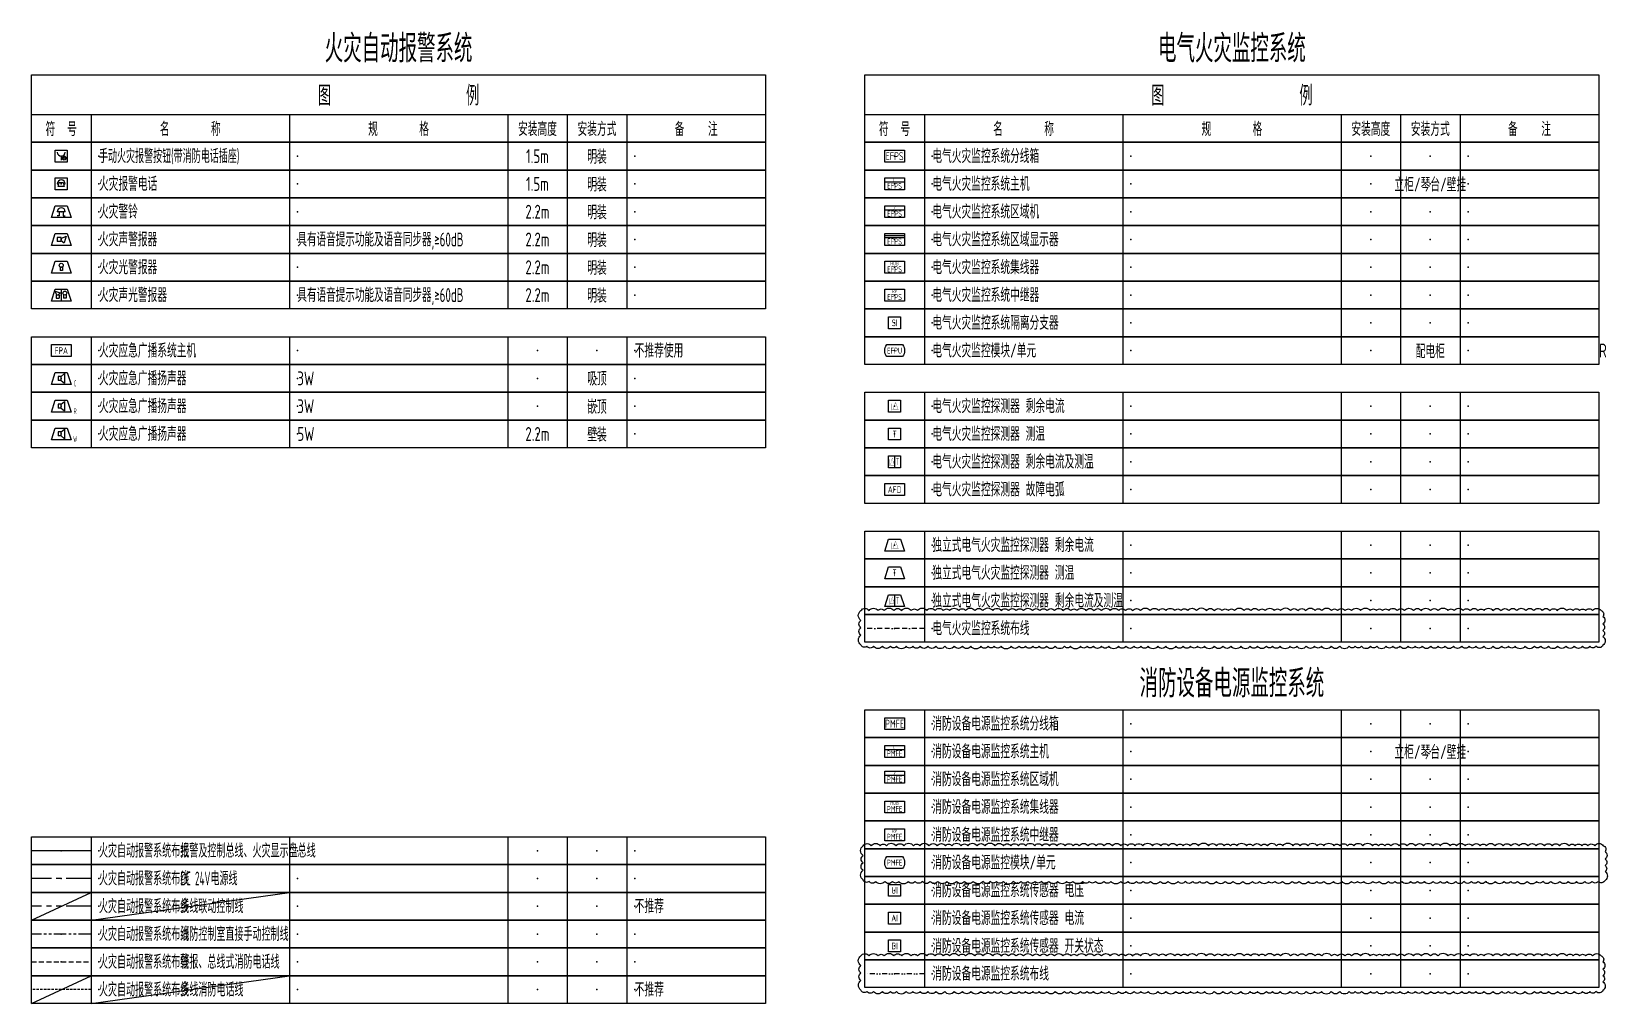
# Model space of a CAD drawing. Header units: millimetres. Extents: x -714894 to -525595, y 3400 to 234118.
# Drawn here: x -649095 to -609381, y 61700 to 86190 of the extents above; entities that cross this region are included whole.
import ezdxf
from ezdxf.enums import TextEntityAlignment as Align

# ---------------------------------------------------------------- set-up
doc = ezdxf.new("R2010")
doc.units = ezdxf.units.MM
doc.header["$LTSCALE"] = 500
for name, pattern in [('BORDER2', [0.875, 0.25, -0.125, 0.25, -0.125, 0, -0.125]), ('CENTER', [2, 1.25, -0.25, 0.25, -0.25]), ('DIVIDE2', [0.625, 0.25, -0.125, 0, -0.125, 0, -0.125]), ('HIDDEN', [0.375, 0.25, -0.125]), ('HIDDEN2', [0.1875, 0.125, -0.0625]), ('PHANTOM', [2.5, 1.25, -0.25, 0.25, -0.25, 0.25, -0.25]), ('PHANTOM2', [1.25, 0.625, -0.125, 0.125, -0.125, 0.125, -0.125])]:
    doc.linetypes.add(name, pattern=pattern)
for name, color, linetype in [('E-EFPS-DEVC', 3, 'Continuous'), ('E-EFPS-WIRE', 4, 'BORDER2'), ('E-FAS-DEVC', 3, 'Continuous'), ('E-FAS-WIRE', 4, 'Continuous'), ('E-FAS-WIRE2', 4, 'CENTER'), ('E-FAS-WIRE3', 4, 'PHANTOM'), ('E-FAS-WIRE4', 4, 'PHANTOM2'), ('E-FAS-WIRE5', 4, 'HIDDEN'), ('E-FAS-WIRE6', 4, 'HIDDEN2'), ('E-PMFE-DEVC', 3, 'Continuous'), ('E-PMFE-WIRE', 4, 'DIVIDE2'), ('E-UNIV-DIAG', 2, 'Continuous'), ('E-UNIV-EL', 140, 'Continuous'), ('E-UNIV-NOTE', 6, 'Continuous'), ('VPORTS', 7, 'Continuous')]:
    doc.layers.add(name, color=color, linetype=linetype)
doc.styles.add('TH-STYLE3', font='tssdeng.shx', dxfattribs={"width": 0.65, "bigfont": 'tssdchn.shx'})

# ---------------------------------------------------------------- blocks, each defined once
blk = doc.blocks.new('E-BKTS2')
for p, q in [((0, 0), (185, 0)), ((0, -7), (0, 0)), ((185, 0), (185, -7)), ((185, -7), (0, -7))]:
    blk.add_line(p, q)
at = {"linetype": 'Continuous'}
for p, q in [((15, 0), (15, -7)), ((65, 0), (65, -7)), ((120, 0), (120, -7)), ((135, 0), (135, -7)), ((150, 0), (150, -7))]:
    blk.add_line(p, q, dxfattribs=at)
for p in [(7.5, -3.5), (17, -3.5), (67, -3.5), (127.5, -3.5), (142.5, -3.5), (152, -3.5)]:
    blk.add_point(p, dxfattribs=at)
blk = doc.blocks.new('E-BKTS1')
blk.add_line((0, -10), (185, -10))
at = {"linetype": 'Continuous'}
for p, q in [((15, -10), (15, -17)), ((65, -10), (65, -17)), ((120, -10), (120, -17)), ((135, -10), (135, -17)), ((150, -10), (150, -17))]:
    blk.add_line(p, q, dxfattribs=at)
blk.add_lwpolyline([(0, 0), (185, 0), (185, -17), (0, -17)], close=True)
at = {"layer": 'E-UNIV-NOTE', "style": 'TH-STYLE3', "width": 0.7}
for s, height, p in [('图                例', 5, (92.5, -5)), ('安装高度', 3.5, (127.5, -13.5)), ('安装方式', 3.5, (142.5, -13.5))]:
    blk.add_text(s, height=height, dxfattribs=at).set_placement(p, align=Align.MIDDLE)
at = {"layer": 'E-UNIV-NOTE', "linetype": 'Continuous', "style": 'TH-STYLE3', "width": 0.7}
for s, p in [('符  号', (7.5, -13.5)), ('名       称', (40, -13.5)), ('规       格', (92.5, -13.5)), ('备    注', (167.5, -13.5))]:
    blk.add_text(s, height=3.5, dxfattribs=at).set_placement(p, align=Align.MIDDLE)
blk = doc.blocks.new('E-BFAS310')
blk.add_lwpolyline([(-2.5, -1.5), (-1.5, 1.5), (1.5, 1.5), (2.5, -1.5)], close=True)
at = {"layer": 'E-UNIV-EL'}
blk.add_line((1, 0), (-1, 0), dxfattribs=at)
for points in [[(-0.5, 0), (-0.5, -1), (-1, -1)], [(0.5, 0), (0.5, -1), (1, -1)]]:
    blk.add_lwpolyline(points, dxfattribs=at)
blk.add_arc((0, 0), 1, 0, 180, dxfattribs=at)
blk = doc.blocks.new('E-BFAS311')
blk.add_lwpolyline([(-2.5, -1.5), (-1.5, 1.5), (1.5, 1.5), (2.5, -1.5)], close=True)
at = {"layer": 'E-UNIV-EL'}
for p, q in [((-1, 0.5), (-1, -0.5)), ((0, 0.5), (-1, 0.5)), ((0, 0.25), (1.25, 0.83)), ((0, -0.5), (0, 0.5)), ((1.25, 0.83), (0.75, -0.83)), ((0, -0.5), (-1, -0.5)), ((0, -0.25), (0.75, -0.83))]:
    blk.add_line(p, q, dxfattribs=at)
blk = doc.blocks.new('E-BFAS320')
blk.add_lwpolyline([(-2.5, -1.5), (-1.5, 1.5), (1.5, 1.5), (2.5, -1.5)], close=True)
at = {"layer": 'E-UNIV-EL'}
for p, q in [((-0.3, 0.1), (-0.3, -0.8)), ((0.3, 0.1), (0.3, -0.8)), ((0.3, -0.8), (-0.3, -0.8))]:
    blk.add_line(p, q, dxfattribs=at)
blk.add_circle((0, 0.5), 0.5, dxfattribs=at)
blk = doc.blocks.new('E-BFAS330')
blk.add_lwpolyline([(-2.5, -1.5), (-1.5, 1.5), (1.5, 1.5), (2.5, -1.5)], close=True)
at = {"layer": 'E-UNIV-EL'}
for p, q in [((-1.56, 1), (-0.24, 0.6)), ((-1.1, 0), (-1.56, 1)), ((-0.5, 0), (-1.3, 0)), ((-1.3, 0), (-1.3, -0.8)), ((-0.7, 0), (-0.24, 0.6)), ((-0.5, 0), (-0.5, -0.8)), ((0, 1.5), (0, -1.5)), ((0.6, 0.1), (0.6, -0.8)), ((1.2, 0.1), (1.2, -0.8)), ((-1.3, -0.8), (-0.5, -0.8)), ((1.2, -0.8), (0.6, -0.8))]:
    blk.add_line(p, q, dxfattribs=at)
blk.add_circle((0.9, 0.5), 0.5, dxfattribs=at)
blk = doc.blocks.new('E-BFAS420')
blk.add_lwpolyline([(-2.5, -1.5), (-2.5, 1.5), (2.5, 1.5), (2.5, -1.5)], close=True)
at = {"layer": 'E-UNIV-EL', "style": 'TH-STYLE3', "width": 0.7}
blk.add_attdef('F', text='', height=1.7, dxfattribs=at).set_placement((0, 0), align=Align.MIDDLE)
blk = doc.blocks.new('E-BFAS212')
blk.add_lwpolyline([(-1.5, -1.5), (-1.5, 1.5), (1.5, 1.5), (1.5, -1.5)], close=True)
at = {"layer": 'E-UNIV-EL'}
blk.add_line((0, 0), (0, -1), dxfattribs=at)
for radius in [0.5, 0.25]:
    blk.add_circle((0.75, -0.5), radius, dxfattribs=at)
blk.add_arc((0, 1), 1, 180, 0, dxfattribs=at)
blk = doc.blocks.new('E-BFAS220')
blk.add_lwpolyline([(-1.5, -1.5), (-1.5, 1.5), (1.5, 1.5), (1.5, -1.5)], close=True)
at = {"layer": 'E-UNIV-EL'}
blk.add_lwpolyline([(0.58, 0), (1, 0, 1), (-1, 0), (-0.58, 0)], format="xyb", dxfattribs=at)
blk.add_lwpolyline([(-0.75, -0.67), (-0.5, 0.33), (0.5, 0.33), (0.75, -0.67)], close=True, dxfattribs=at)
blk = doc.blocks.new('E-BFAS410-2')
blk.add_lwpolyline([(-2.5, -1.5), (-1.5, 1.5), (1.5, 1.5), (2.5, -1.5)], close=True)
at = {"layer": 'E-UNIV-EL'}
for p, q in [((0, 0.5), (-0.8, 0.5)), ((-0.8, 0.5), (-0.8, -0.5)), ((0, 0.5), (0.8, 1.2)), ((0, -0.5), (0, 0.5)), ((0.8, 1.2), (0.8, -1.2)), ((0, -0.5), (-0.8, -0.5)), ((0, -0.5), (0.8, -1.2))]:
    blk.add_line(p, q, dxfattribs=at)
at = {"layer": 'E-UNIV-EL', "style": 'TH-STYLE3', "width": 0.5}
blk.add_attdef('F', text='', height=1.5, dxfattribs=at).set_placement((3.5, -1.25), align=Align.MIDDLE)
blk = doc.blocks.new('E-BFAS410-3')
blk.add_lwpolyline([(-2.5, -1.5), (-1.5, 1.5), (1.5, 1.5), (2.5, -1.5)], close=True)
at = {"layer": 'E-UNIV-EL'}
for p, q in [((0, 0.5), (-0.8, 0.5)), ((-0.8, 0.5), (-0.8, -0.5)), ((0, 0.5), (0.8, 1.2)), ((0, -0.5), (0, 0.5)), ((0.8, 1.2), (0.8, -1.2)), ((0, -0.5), (-0.8, -0.5)), ((0, -0.5), (0.8, -1.2))]:
    blk.add_line(p, q, dxfattribs=at)
at = {"layer": 'E-UNIV-EL', "style": 'TH-STYLE3', "width": 0.5}
blk.add_attdef('F', text='', height=1.5, dxfattribs=at).set_placement((3.5, -1.25), align=Align.MIDDLE)
blk = doc.blocks.new('E-BFAS410-4')
blk.add_lwpolyline([(-2.5, -1.5), (-1.5, 1.5), (1.5, 1.5), (2.5, -1.5)], close=True)
at = {"layer": 'E-UNIV-EL'}
for p, q in [((0, 0.5), (-0.8, 0.5)), ((-0.8, 0.5), (-0.8, -0.5)), ((0, 0.5), (0.8, 1.2)), ((0, -0.5), (0, 0.5)), ((0.8, 1.2), (0.8, -1.2)), ((0, -0.5), (-0.8, -0.5)), ((0, -0.5), (0.8, -1.2))]:
    blk.add_line(p, q, dxfattribs=at)
at = {"layer": 'E-UNIV-EL', "style": 'TH-STYLE3', "width": 0.5}
blk.add_attdef('F', text='', height=1.5, dxfattribs=at).set_placement((3.5, -1.25), align=Align.MIDDLE)
blk = doc.blocks.new('E-BEFPS240')
blk.add_lwpolyline([(-2.5, -1.5), (-2.5, 1.5), (2.5, 1.5), (2.5, -1.5)], close=True)
at = {"layer": 'E-UNIV-EL', "style": 'TH-STYLE3', "width": 0.7}
blk.add_attdef('F', text='', height=1.7, dxfattribs=at).set_placement((0, 0), align=Align.MIDDLE)
blk = doc.blocks.new('E-BEFPS211')
blk.add_lwpolyline([(-2.5, -1.5), (-1.5, 1.5), (1.5, 1.5), (2.5, -1.5)], close=True)
at = {"layer": 'E-UNIV-EL', "style": 'TH-STYLE3', "width": 0.7}
blk.add_attdef('F', text='', height=1.7, dxfattribs=at).set_placement((0, 0), align=Align.MIDDLE)
blk = doc.blocks.new('E-BEFPS220')
blk.add_lwpolyline([(-1.5, -1.5), (-1.5, 1.5), (1.5, 1.5), (1.5, -1.5)], close=True)
at = {"layer": 'E-UNIV-EL', "style": 'TH-STYLE3', "width": 0.7}
blk.add_attdef('F', text='', height=1.7, dxfattribs=at).set_placement((0, 0), align=Align.MIDDLE)
blk = doc.blocks.new('E-BEFPS221')
blk.add_lwpolyline([(-2.5, -1.5), (-1.5, 1.5), (1.5, 1.5), (2.5, -1.5)], close=True)
at = {"layer": 'E-UNIV-EL', "style": 'TH-STYLE3', "width": 0.7}
blk.add_attdef('F', text='', height=1.7, dxfattribs=at).set_placement((0, 0), align=Align.MIDDLE)
blk = doc.blocks.new('E-BEFPS230')
blk.add_lwpolyline([(-1.5, -1.5), (-1.5, 1.5), (1.5, 1.5), (1.5, -1.5)], close=True)
at = {"layer": 'E-UNIV-EL'}
blk.add_line((0, 1.5), (0, -1.5), dxfattribs=at)
at = {"layer": 'E-UNIV-EL', "style": 'TH-STYLE3', "width": 0.5}
for tag, p in [('F1', (-0.75, 0)), ('F2', (0.75, 0))]:
    blk.add_attdef(tag, text='', height=1.7, dxfattribs=at).set_placement(p, align=Align.MIDDLE)
blk = doc.blocks.new('E-BEFPS231')
blk.add_lwpolyline([(-2.5, -1.5), (-1.5, 1.5), (1.5, 1.5), (2.5, -1.5)], close=True)
at = {"layer": 'E-UNIV-EL'}
blk.add_line((0, 1.5), (0, -1.5), dxfattribs=at)
at = {"layer": 'E-UNIV-EL', "style": 'TH-STYLE3', "width": 0.5}
for tag, p in [('F1', (-0.75, 0)), ('F2', (0.75, 0))]:
    blk.add_attdef(tag, text='', height=1.7, dxfattribs=at).set_placement(p, align=Align.MIDDLE)
blk = doc.blocks.new('E-BEFPS010')
blk.add_lwpolyline([(-2.5, -1.5), (-2.5, 1.5), (2.5, 1.5), (2.5, -1.5)], close=True)
at = {"layer": 'E-UNIV-EL', "style": 'TH-STYLE3', "width": 0.7}
blk.add_attdef('BOX', text='', height=2, dxfattribs=at).set_placement((0, 0), align=Align.MIDDLE)
blk = doc.blocks.new('E-BFAS540')
blk.add_lwpolyline([(-1.5, -1.5), (-1.5, 1.5), (1.5, 1.5), (1.5, -1.5)], close=True)
at = {"layer": 'E-UNIV-EL', "style": 'TH-STYLE3', "width": 0.7}
blk.add_attdef('F', text='', height=1.7, dxfattribs=at).set_placement((0, 0), align=Align.MIDDLE)
blk = doc.blocks.new('E-BEFPS020')
blk.add_lwpolyline([(-2.5, -1.5), (-2.5, 1.5), (2.5, 1.5), (2.5, -1.5)], close=True)
at = {"layer": 'E-UNIV-EL'}
blk.add_line((-2.5, 0.5), (2.5, 0.5), dxfattribs=at)
at = {"layer": 'E-UNIV-EL', "style": 'TH-STYLE3', "width": 0.7}
for height, p in [(1.5, (0, -0.5)), (1, (0, 1))]:
    blk.add_attdef('F', text='', height=height, dxfattribs=at).set_placement(p, align=Align.MIDDLE)
blk = doc.blocks.new('E-BEFPS021')
blk.add_lwpolyline([(-2.5, -1.5), (-2.5, 1.5), (2.5, 1.5), (2.5, -1.5)], close=True)
at = {"layer": 'E-UNIV-EL'}
blk.add_line((-2.5, 0.5), (2.5, 0.5), dxfattribs=at)
at = {"layer": 'E-UNIV-EL', "style": 'TH-STYLE3', "width": 0.7}
for height, p in [(1.5, (0, -0.5)), (1, (0, 1))]:
    blk.add_attdef('F', text='', height=height, dxfattribs=at).set_placement(p, align=Align.MIDDLE)
blk = doc.blocks.new('E-BEFPS030')
blk.add_lwpolyline([(-2.5, -1.5), (-2.5, 1.5), (2.5, 1.5), (2.5, -1.5)], close=True)
at = {"layer": 'E-UNIV-EL'}
for p, q in [((-2.5, 1), (2.5, 1)), ((-2.5, 0.5), (2.5, 0.5))]:
    blk.add_line(p, q, dxfattribs=at)
at = {"layer": 'E-UNIV-EL', "style": 'TH-STYLE3', "width": 0.7}
blk.add_attdef('F', text='', height=1.5, dxfattribs=at).set_placement((0, -0.5), align=Align.MIDDLE)
blk = doc.blocks.new('E-BEFPS040')
blk.add_lwpolyline([(-2.5, -1.5), (-2.5, 1.5), (2.5, 1.5), (2.5, -1.5)], close=True)
at = {"layer": 'E-UNIV-EL', "style": 'TH-STYLE3', "width": 0.7}
for height, p in [(1.5, (0, -0.5)), (1, (0, 1))]:
    blk.add_attdef('F', text='', height=height, dxfattribs=at).set_placement(p, align=Align.MIDDLE)
blk = doc.blocks.new('E-BEFPS210')
blk.add_lwpolyline([(-1.5, -1.5), (-1.5, 1.5), (1.5, 1.5), (1.5, -1.5)], close=True)
at = {"layer": 'E-UNIV-EL', "style": 'TH-STYLE3', "width": 0.7}
blk.add_attdef('F', text='', height=1.7, dxfattribs=at).set_placement((0, 0), align=Align.MIDDLE)
blk = doc.blocks.new('E-BEFPS110')
blk.add_lwpolyline([(-2, 1.5), (2, 1.5, -0.333333), (2, -1.5), (-2, -1.5, -0.333333)], format="xyb", close=True)
at = {"layer": 'E-UNIV-EL', "style": 'TH-STYLE3', "width": 0.7}
blk.add_attdef('F', text='', height=1.5, dxfattribs=at).set_placement((0, 0), align=Align.MIDDLE)
blk = doc.blocks.new('E-BPMFE010')
blk.add_lwpolyline([(-2.5, -1.5), (-2.5, 1.5), (2.5, 1.5), (2.5, -1.5)], close=True)
at = {"layer": 'E-UNIV-EL', "style": 'TH-STYLE3', "width": 0.7}
blk.add_attdef('BOX', text='', height=2, dxfattribs=at).set_placement((0, 0), align=Align.MIDDLE)
blk = doc.blocks.new('E-BPMFE020')
blk.add_lwpolyline([(-2.5, -1.5), (-2.5, 1.5), (2.5, 1.5), (2.5, -1.5)], close=True)
at = {"layer": 'E-UNIV-EL'}
blk.add_line((-2.5, 0.5), (2.5, 0.5), dxfattribs=at)
at = {"layer": 'E-UNIV-EL', "style": 'TH-STYLE3', "width": 0.7}
for height, p in [(1.5, (0, -0.5)), (1, (0, 1))]:
    blk.add_attdef('F', text='', height=height, dxfattribs=at).set_placement(p, align=Align.MIDDLE)
blk = doc.blocks.new('E-BPMFE021')
blk.add_lwpolyline([(-2.5, -1), (-2.5, 2), (2.5, 2), (2.5, -1)], close=True)
at = {"layer": 'E-UNIV-EL'}
blk.add_line((-2.5, 1), (2.5, 1), dxfattribs=at)
at = {"layer": 'E-UNIV-EL', "style": 'TH-STYLE3', "width": 0.7}
for height, p in [(1.5, (0, 0)), (1, (0, 1.5))]:
    blk.add_attdef('F', text='', height=height, dxfattribs=at).set_placement(p, align=Align.MIDDLE)
blk = doc.blocks.new('E-BPMFE210')
blk.add_lwpolyline([(-1.5, -1.5), (-1.5, 1.5), (1.5, 1.5), (1.5, -1.5)], close=True)
at = {"layer": 'E-UNIV-EL', "style": 'TH-STYLE3', "width": 0.7}
blk.add_attdef('F', text='', height=1.7, dxfattribs=at).set_placement((0, 0), align=Align.MIDDLE)
blk = doc.blocks.new('E-BPMFE110')
blk.add_lwpolyline([(-2, 1.5), (2, 1.5, -0.333333), (2, -1.5), (-2, -1.5, -0.333333)], format="xyb", close=True)
at = {"layer": 'E-UNIV-EL', "style": 'TH-STYLE3', "width": 0.7}
blk.add_attdef('F', text='', height=1.5, dxfattribs=at).set_placement((0, 0), align=Align.MIDDLE)
blk = doc.blocks.new('E-BEFPS050')
blk.add_lwpolyline([(-2.5, -1.5), (-2.5, 1.5), (2.5, 1.5), (2.5, -1.5)], close=True)
at = {"layer": 'E-UNIV-EL', "style": 'TH-STYLE3', "width": 0.7}
for height, p in [(1.5, (0, -0.5)), (1, (0, 1))]:
    blk.add_attdef('F', text='', height=height, dxfattribs=at).set_placement(p, align=Align.MIDDLE)
blk = doc.blocks.new('E-BPMFE040')
blk.add_lwpolyline([(-2.5, -1.5), (-2.5, 1.5), (2.5, 1.5), (2.5, -1.5)], close=True)
at = {"layer": 'E-UNIV-EL', "style": 'TH-STYLE3', "width": 0.7}
for height, p in [(1.5, (0, -0.5)), (1, (0, 1))]:
    blk.add_attdef('F', text='', height=height, dxfattribs=at).set_placement(p, align=Align.MIDDLE)
blk = doc.blocks.new('E-BPMFE050')
blk.add_lwpolyline([(-2.5, -1.5), (-2.5, 1.5), (2.5, 1.5), (2.5, -1.5)], close=True)
at = {"layer": 'E-UNIV-EL', "style": 'TH-STYLE3', "width": 0.7}
for height, p in [(1.5, (0, -0.5)), (1, (0, 1))]:
    blk.add_attdef('F', text='', height=height, dxfattribs=at).set_placement(p, align=Align.MIDDLE)
blk = doc.blocks.new('E-BPMFE220')
blk.add_lwpolyline([(-1.5, -1.5), (-1.5, 1.5), (1.5, 1.5), (1.5, -1.5)], close=True)
at = {"layer": 'E-UNIV-EL', "style": 'TH-STYLE3', "width": 0.7}
blk.add_attdef('F', text='', height=1.7, dxfattribs=at).set_placement((0, 0), align=Align.MIDDLE)
blk = doc.blocks.new('E-BPMFE211')
blk.add_lwpolyline([(-1.5, -1.5), (-1.5, 1.5), (1.5, 1.5), (1.5, -1.5)], close=True)
at = {"layer": 'E-UNIV-EL', "style": 'TH-STYLE3', "width": 0.7}
blk.add_attdef('F', text='', height=1.7, dxfattribs=at).set_placement((0, 0), align=Align.MIDDLE)

msp = doc.modelspace()

# ---------------------------------------------------------------- linework, layer by layer
at = {"layer": 'E-EFPS-WIRE'}
msp.add_line((-626595, 71150), (-628095, 71150), dxfattribs=at)
at = {"layer": 'E-FAS-WIRE'}
msp.add_line((-647595, 65550), (-649095, 65550), dxfattribs=at)
at = {"layer": 'E-FAS-WIRE2'}
msp.add_line((-647595, 64850), (-649095, 64850), dxfattribs=at)
at = {"layer": 'E-FAS-WIRE3'}
msp.add_line((-647595, 64150), (-649095, 64150), dxfattribs=at)
at = {"layer": 'E-FAS-WIRE4'}
msp.add_line((-647595, 63450), (-649095, 63450), dxfattribs=at)
at = {"layer": 'E-FAS-WIRE5'}
msp.add_line((-649095, 62750), (-647595, 62750), dxfattribs=at)
at = {"layer": 'E-FAS-WIRE6'}
msp.add_line((-647595, 62050), (-649095, 62050), dxfattribs=at)
at = {"layer": 'E-PMFE-WIRE'}
msp.add_line((-626595, 62450), (-628095, 62450), dxfattribs=at)
at = {"layer": 'E-UNIV-NOTE'}
for p, q in [((-649095, 63800), (-647595, 64500)), ((-647595, 63800), (-642595, 64500)), ((-649095, 61700), (-647595, 62400)), ((-647595, 61700), (-642595, 62400))]:
    msp.add_line(p, q, dxfattribs=at)
for points in [[(-628195, 71600, -0.520567), (-627988, 71600, -0.520567), (-627762, 71600, -0.520567), (-627606, 71600, -0.520567), (-627365, 71600, -0.520567), (-627167, 71600, -0.520567), (-626925, 71600, -0.520567), (-626768, 71600, -0.520567), (-626535, 71600, -0.520567), (-626325, 71600, -0.520567), (-626118, 71600, -0.520567), (-625958, 71600, -0.520567), (-625726, 71600, -0.520567), (-625559, 71600, -0.520567), (-625324, 71600, -0.520567), (-625121, 71600, -0.520567), (-624872, 71600, -0.520567), (-624656, 71600, -0.520567), (-624475, 71600, -0.520567), (-624282, 71600, -0.520567), (-624098, 71600, -0.520567), (-623871, 71600, -0.520567), (-623683, 71600, -0.520567), (-623500, 71600, -0.520567), (-623315, 71600, -0.520567), (-623102, 71600, -0.520567), (-622904, 71600, -0.520567), (-622749, 71600, -0.520567), (-622523, 71600, -0.520567), (-622318, 71600, -0.520567), (-622128, 71600, -0.520567), (-621911, 71600, -0.520567), (-621697, 71600, -0.520567), (-621528, 71600, -0.520567), (-621345, 71600, -0.520567), (-621148, 71600, -0.520567), (-620903, 71600, -0.520567), (-620690, 71600, -0.520567), (-620502, 71600, -0.520567), (-620287, 71600, -0.520567), (-620128, 71600, -0.520567), (-619959, 71600, -0.520567), (-619740, 71600, -0.520567), (-619490, 71600, -0.520567), (-619286, 71600, -0.520567), (-619095, 71600, -0.520567), (-618934, 71600, -0.520567), (-618779, 71600, -0.520567), (-618536, 71600, -0.520567), (-618372, 71600, -0.520567), (-618167, 71600, -0.520567), (-618008, 71600, -0.520567), (-617777, 71600, -0.520567), (-617617, 71600, -0.520567), (-617368, 71600, -0.520567), (-617181, 71600, -0.520567), (-616984, 71600, -0.520567), (-616751, 71600, -0.520567), (-616581, 71600, -0.520567), (-616336, 71600, -0.520567), (-616183, 71600, -0.520567), (-615991, 71600, -0.520567), (-615831, 71600, -0.520567), (-615601, 71600, -0.520567), (-615357, 71600, -0.520567), (-615204, 71600, -0.520567), (-615049, 71600, -0.520567), (-614892, 71600, -0.520567), (-614682, 71600, -0.520567), (-614493, 71600, -0.520567), (-614272, 71600, -0.520567), (-614070, 71600, -0.520567), (-613841, 71600, -0.520567), (-613648, 71600, -0.520567), (-613400, 71600, -0.520567), (-613244, 71600, -0.520567), (-613021, 71600, -0.520567), (-612844, 71600, -0.520567), (-612641, 71600, -0.520567), (-612490, 71600, -0.520567), (-612267, 71600, -0.520567), (-612063, 71600, -0.520567), (-611868, 71600, -0.520567), (-611664, 71600, -0.520567), (-611440, 71600, -0.520567), (-611235, 71600, -0.520567), (-611026, 71600, -0.520567), (-610828, 71600, -0.520567), (-610644, 71600, -0.520567), (-610406, 71600, -0.520567), (-610248, 71600, -0.520567), (-610082, 71600, -0.520567), (-609931, 71600, -0.520567), (-609758, 71600, -0.520567), (-609543, 71600, -0.520567), (-609495, 71451, -0.520567), (-609495, 71263, -0.520567), (-609495, 71100, -0.520567), (-609495, 70948, -0.520567), (-609495, 70725, -0.520567), (-609671, 70700, -0.520567), (-609825, 70700, -0.520567), (-610011, 70700, -0.520567), (-610218, 70700, -0.520567), (-610425, 70700, -0.520567), (-610637, 70700, -0.520567), (-610865, 70700, -0.520567), (-611064, 70700, -0.520567), (-611223, 70700, -0.520567), (-611460, 70700, -0.520567), (-611705, 70700, -0.520567), (-611876, 70700, -0.520567), (-612047, 70700, -0.520567), (-612265, 70700, -0.520567), (-612497, 70700, -0.520567), (-612698, 70700, -0.520567), (-612864, 70700, -0.520567), (-613054, 70700, -0.520567), (-613260, 70700, -0.520567), (-613479, 70700, -0.520567), (-613647, 70700, -0.520567), (-613832, 70700, -0.520567), (-614050, 70700, -0.520567), (-614224, 70700, -0.520567), (-614400, 70700, -0.520567), (-614613, 70700, -0.520567), (-614792, 70700, -0.520567), (-614958, 70700, -0.520567), (-615192, 70700, -0.520567), (-615349, 70700, -0.520567), (-615579, 70700, -0.520567), (-615737, 70700, -0.520567), (-615890, 70700, -0.520567), (-616125, 70700, -0.520567), (-616344, 70700, -0.520567), (-616587, 70700, -0.520567), (-616763, 70700, -0.520567), (-616972, 70700, -0.520567), (-617208, 70700, -0.520567), (-617382, 70700, -0.520567), (-617628, 70700, -0.520567), (-617821, 70700, -0.520567), (-617977, 70700, -0.520567), (-618202, 70700, -0.520567), (-618386, 70700, -0.520567), (-618624, 70700, -0.520567), (-618866, 70700, -0.520567), (-619071, 70700, -0.520567), (-619290, 70700, -0.520567), (-619535, 70700, -0.520567), (-619711, 70700, -0.520567), (-619887, 70700, -0.520567), (-620075, 70700, -0.520567), (-620259, 70700, -0.520567), (-620506, 70700, -0.520567), (-620711, 70700, -0.520567), (-620955, 70700, -0.520567), (-621137, 70700, -0.520567), (-621309, 70700, -0.520567), (-621517, 70700, -0.520567), (-621704, 70700, -0.520567), (-621949, 70700, -0.520567), (-622130, 70700, -0.520567), (-622337, 70700, -0.520567), (-622496, 70700, -0.520567), (-622662, 70700, -0.520567), (-622911, 70700, -0.520567), (-623066, 70700, -0.520567), (-623295, 70700, -0.520567), (-623515, 70700, -0.520567), (-623704, 70700, -0.520567), (-623861, 70700, -0.520567), (-624047, 70700, -0.520567), (-624210, 70700, -0.520567), (-624410, 70700, -0.520567), (-624660, 70700, -0.520567), (-624835, 70700, -0.520567), (-624987, 70700, -0.520567), (-625175, 70700, -0.520567), (-625422, 70700, -0.520567), (-625636, 70700, -0.520567), (-625841, 70700, -0.520567), (-626081, 70700, -0.520567), (-626307, 70700, -0.520567), (-626505, 70700, -0.520567), (-626703, 70700, -0.520567), (-626885, 70700, -0.520567), (-627056, 70700, -0.520567), (-627298, 70700, -0.520567), (-627451, 70700, -0.520567), (-627651, 70700, -0.520567), (-627876, 70700, -0.520567), (-628043, 70700, -0.520567), (-628195, 70738, -0.520567), (-628195, 70980, -0.520567), (-628195, 71169, -0.520567), (-628195, 71354, -0.520567)], [(-628139, 65675, -0.520567), (-627932, 65675, -0.520567), (-627706, 65675, -0.520567), (-627550, 65675, -0.520567), (-627309, 65675, -0.520567), (-627111, 65675, -0.520567), (-626869, 65675, -0.520567), (-626712, 65675, -0.520567), (-626479, 65675, -0.520567), (-626269, 65675, -0.520567), (-626062, 65675, -0.520567), (-625902, 65675, -0.520567), (-625670, 65675, -0.520567), (-625503, 65675, -0.520567), (-625268, 65675, -0.520567), (-625065, 65675, -0.520567), (-624816, 65675, -0.520567), (-624600, 65675, -0.520567), (-624419, 65675, -0.520567), (-624226, 65675, -0.520567), (-624042, 65675, -0.520567), (-623815, 65675, -0.520567), (-623627, 65675, -0.520567), (-623444, 65675, -0.520567), (-623259, 65675, -0.520567), (-623046, 65675, -0.520567), (-622848, 65675, -0.520567), (-622693, 65675, -0.520567), (-622467, 65675, -0.520567), (-622262, 65675, -0.520567), (-622072, 65675, -0.520567), (-621855, 65675, -0.520567), (-621641, 65675, -0.520567), (-621472, 65675, -0.520567), (-621289, 65675, -0.520567), (-621092, 65675, -0.520567), (-620847, 65675, -0.520567), (-620634, 65675, -0.520567), (-620446, 65675, -0.520567), (-620231, 65675, -0.520567), (-620072, 65675, -0.520567), (-619903, 65675, -0.520567), (-619684, 65675, -0.520567), (-619434, 65675, -0.520567), (-619230, 65675, -0.520567), (-619039, 65675, -0.520567), (-618878, 65675, -0.520567), (-618723, 65675, -0.520567), (-618480, 65675, -0.520567), (-618316, 65675, -0.520567), (-618111, 65675, -0.520567), (-617952, 65675, -0.520567), (-617721, 65675, -0.520567), (-617561, 65675, -0.520567), (-617312, 65675, -0.520567), (-617125, 65675, -0.520567), (-616928, 65675, -0.520567), (-616695, 65675, -0.520567), (-616525, 65675, -0.520567), (-616280, 65675, -0.520567), (-616127, 65675, -0.520567), (-615935, 65675, -0.520567), (-615775, 65675, -0.520567), (-615545, 65675, -0.520567), (-615301, 65675, -0.520567), (-615148, 65675, -0.520567), (-614993, 65675, -0.520567), (-614836, 65675, -0.520567), (-614626, 65675, -0.520567), (-614437, 65675, -0.520567), (-614216, 65675, -0.520567), (-614014, 65675, -0.520567), (-613785, 65675, -0.520567), (-613592, 65675, -0.520567), (-613344, 65675, -0.520567), (-613188, 65675, -0.520567), (-612965, 65675, -0.520567), (-612788, 65675, -0.520567), (-612585, 65675, -0.520567), (-612434, 65675, -0.520567), (-612211, 65675, -0.520567), (-612007, 65675, -0.520567), (-611812, 65675, -0.520567), (-611608, 65675, -0.520567), (-611384, 65675, -0.520567), (-611179, 65675, -0.520567), (-610970, 65675, -0.520567), (-610772, 65675, -0.520567), (-610588, 65675, -0.520567), (-610350, 65675, -0.520567), (-610192, 65675, -0.520567), (-610026, 65675, -0.520567), (-609875, 65675, -0.520567), (-609702, 65675, -0.520567), (-609487, 65675, -0.520567), (-609439, 65526, -0.520567), (-609439, 65339, -0.520567), (-609439, 65175, -0.520567), (-609439, 65023, -0.520567), (-609439, 64800, -0.520567), (-609615, 64775, -0.520567), (-609769, 64775, -0.520567), (-609955, 64775, -0.520567), (-610162, 64775, -0.520567), (-610369, 64775, -0.520567), (-610581, 64775, -0.520567), (-610809, 64775, -0.520567), (-611008, 64775, -0.520567), (-611167, 64775, -0.520567), (-611404, 64775, -0.520567), (-611649, 64775, -0.520567), (-611820, 64775, -0.520567), (-611991, 64775, -0.520567), (-612209, 64775, -0.520567), (-612441, 64775, -0.520567), (-612642, 64775, -0.520567), (-612808, 64775, -0.520567), (-612998, 64775, -0.520567), (-613204, 64775, -0.520567), (-613423, 64775, -0.520567), (-613591, 64775, -0.520567), (-613776, 64775, -0.520567), (-613994, 64775, -0.520567), (-614168, 64775, -0.520567), (-614344, 64775, -0.520567), (-614557, 64775, -0.520567), (-614736, 64775, -0.520567), (-614902, 64775, -0.520567), (-615136, 64775, -0.520567), (-615293, 64775, -0.520567), (-615523, 64775, -0.520567), (-615681, 64775, -0.520567), (-615834, 64775, -0.520567), (-616069, 64775, -0.520567), (-616288, 64775, -0.520567), (-616531, 64775, -0.520567), (-616707, 64775, -0.520567), (-616916, 64775, -0.520567), (-617152, 64775, -0.520567), (-617326, 64775, -0.520567), (-617572, 64775, -0.520567), (-617765, 64775, -0.520567), (-617921, 64775, -0.520567), (-618146, 64775, -0.520567), (-618330, 64775, -0.520567), (-618568, 64775, -0.520567), (-618810, 64775, -0.520567), (-619015, 64775, -0.520567), (-619234, 64775, -0.520567), (-619479, 64775, -0.520567), (-619655, 64775, -0.520567), (-619831, 64775, -0.520567), (-620019, 64775, -0.520567), (-620203, 64775, -0.520567), (-620450, 64775, -0.520567), (-620655, 64775, -0.520567), (-620899, 64775, -0.520567), (-621082, 64775, -0.520567), (-621253, 64775, -0.520567), (-621461, 64775, -0.520567), (-621648, 64775, -0.520567), (-621893, 64775, -0.520567), (-622074, 64775, -0.520567), (-622281, 64775, -0.520567), (-622440, 64775, -0.520567), (-622606, 64775, -0.520567), (-622855, 64775, -0.520567), (-623010, 64775, -0.520567), (-623239, 64775, -0.520567), (-623459, 64775, -0.520567), (-623648, 64775, -0.520567), (-623805, 64775, -0.520567), (-623991, 64775, -0.520567), (-624154, 64775, -0.520567), (-624354, 64775, -0.520567), (-624604, 64775, -0.520567), (-624779, 64775, -0.520567), (-624931, 64775, -0.520567), (-625119, 64775, -0.520567), (-625366, 64775, -0.520567), (-625580, 64775, -0.520567), (-625785, 64775, -0.520567), (-626025, 64775, -0.520567), (-626252, 64775, -0.520567), (-626449, 64775, -0.520567), (-626647, 64775, -0.520567), (-626829, 64775, -0.520567), (-627000, 64775, -0.520567), (-627242, 64775, -0.520567), (-627395, 64775, -0.520567), (-627595, 64775, -0.520567), (-627820, 64775, -0.520567), (-627987, 64775, -0.520567), (-628139, 64813, -0.520567), (-628139, 65055, -0.520567), (-628139, 65244, -0.520567), (-628139, 65429, -0.520567)], [(-628195, 62900, -0.520567), (-627988, 62900, -0.520567), (-627762, 62900, -0.520567), (-627606, 62900, -0.520567), (-627365, 62900, -0.520567), (-627167, 62900, -0.520567), (-626925, 62900, -0.520567), (-626768, 62900, -0.520567), (-626535, 62900, -0.520567), (-626325, 62900, -0.520567), (-626118, 62900, -0.520567), (-625958, 62900, -0.520567), (-625726, 62900, -0.520567), (-625559, 62900, -0.520567), (-625324, 62900, -0.520567), (-625121, 62900, -0.520567), (-624872, 62900, -0.520567), (-624656, 62900, -0.520567), (-624475, 62900, -0.520567), (-624282, 62900, -0.520567), (-624098, 62900, -0.520567), (-623871, 62900, -0.520567), (-623683, 62900, -0.520567), (-623500, 62900, -0.520567), (-623315, 62900, -0.520567), (-623102, 62900, -0.520567), (-622904, 62900, -0.520567), (-622749, 62900, -0.520567), (-622523, 62900, -0.520567), (-622318, 62900, -0.520567), (-622128, 62900, -0.520567), (-621911, 62900, -0.520567), (-621697, 62900, -0.520567), (-621528, 62900, -0.520567), (-621345, 62900, -0.520567), (-621148, 62900, -0.520567), (-620903, 62900, -0.520567), (-620690, 62900, -0.520567), (-620502, 62900, -0.520567), (-620287, 62900, -0.520567), (-620128, 62900, -0.520567), (-619959, 62900, -0.520567), (-619740, 62900, -0.520567), (-619490, 62900, -0.520567), (-619286, 62900, -0.520567), (-619095, 62900, -0.520567), (-618934, 62900, -0.520567), (-618779, 62900, -0.520567), (-618536, 62900, -0.520567), (-618372, 62900, -0.520567), (-618167, 62900, -0.520567), (-618008, 62900, -0.520567), (-617777, 62900, -0.520567), (-617617, 62900, -0.520567), (-617368, 62900, -0.520567), (-617181, 62900, -0.520567), (-616984, 62900, -0.520567), (-616751, 62900, -0.520567), (-616581, 62900, -0.520567), (-616336, 62900, -0.520567), (-616183, 62900, -0.520567), (-615991, 62900, -0.520567), (-615831, 62900, -0.520567), (-615601, 62900, -0.520567), (-615357, 62900, -0.520567), (-615204, 62900, -0.520567), (-615049, 62900, -0.520567), (-614892, 62900, -0.520567), (-614682, 62900, -0.520567), (-614493, 62900, -0.520567), (-614272, 62900, -0.520567), (-614070, 62900, -0.520567), (-613841, 62900, -0.520567), (-613648, 62900, -0.520567), (-613400, 62900, -0.520567), (-613244, 62900, -0.520567), (-613021, 62900, -0.520567), (-612844, 62900, -0.520567), (-612641, 62900, -0.520567), (-612490, 62900, -0.520567), (-612267, 62900, -0.520567), (-612063, 62900, -0.520567), (-611868, 62900, -0.520567), (-611664, 62900, -0.520567), (-611440, 62900, -0.520567), (-611235, 62900, -0.520567), (-611026, 62900, -0.520567), (-610828, 62900, -0.520567), (-610644, 62900, -0.520567), (-610406, 62900, -0.520567), (-610248, 62900, -0.520567), (-610082, 62900, -0.520567), (-609931, 62900, -0.520567), (-609758, 62900, -0.520567), (-609543, 62900, -0.520567), (-609495, 62751, -0.520567), (-609495, 62563, -0.520567), (-609495, 62400, -0.520567), (-609495, 62248, -0.520567), (-609495, 62025, -0.520567), (-609671, 62000, -0.520567), (-609825, 62000, -0.520567), (-610011, 62000, -0.520567), (-610218, 62000, -0.520567), (-610425, 62000, -0.520567), (-610637, 62000, -0.520567), (-610865, 62000, -0.520567), (-611064, 62000, -0.520567), (-611223, 62000, -0.520567), (-611460, 62000, -0.520567), (-611705, 62000, -0.520567), (-611876, 62000, -0.520567), (-612047, 62000, -0.520567), (-612265, 62000, -0.520567), (-612497, 62000, -0.520567), (-612698, 62000, -0.520567), (-612864, 62000, -0.520567), (-613054, 62000, -0.520567), (-613260, 62000, -0.520567), (-613479, 62000, -0.520567), (-613647, 62000, -0.520567), (-613832, 62000, -0.520567), (-614050, 62000, -0.520567), (-614224, 62000, -0.520567), (-614400, 62000, -0.520567), (-614613, 62000, -0.520567), (-614792, 62000, -0.520567), (-614958, 62000, -0.520567), (-615192, 62000, -0.520567), (-615349, 62000, -0.520567), (-615579, 62000, -0.520567), (-615737, 62000, -0.520567), (-615890, 62000, -0.520567), (-616125, 62000, -0.520567), (-616344, 62000, -0.520567), (-616587, 62000, -0.520567), (-616763, 62000, -0.520567), (-616972, 62000, -0.520567), (-617208, 62000, -0.520567), (-617382, 62000, -0.520567), (-617628, 62000, -0.520567), (-617821, 62000, -0.520567), (-617977, 62000, -0.520567), (-618202, 62000, -0.520567), (-618386, 62000, -0.520567), (-618624, 62000, -0.520567), (-618866, 62000, -0.520567), (-619071, 62000, -0.520567), (-619290, 62000, -0.520567), (-619535, 62000, -0.520567), (-619711, 62000, -0.520567), (-619887, 62000, -0.520567), (-620075, 62000, -0.520567), (-620259, 62000, -0.520567), (-620506, 62000, -0.520567), (-620711, 62000, -0.520567), (-620955, 62000, -0.520567), (-621137, 62000, -0.520567), (-621309, 62000, -0.520567), (-621517, 62000, -0.520567), (-621704, 62000, -0.520567), (-621949, 62000, -0.520567), (-622130, 62000, -0.520567), (-622337, 62000, -0.520567), (-622496, 62000, -0.520567), (-622662, 62000, -0.520567), (-622911, 62000, -0.520567), (-623066, 62000, -0.520567), (-623295, 62000, -0.520567), (-623515, 62000, -0.520567), (-623704, 62000, -0.520567), (-623861, 62000, -0.520567), (-624047, 62000, -0.520567), (-624210, 62000, -0.520567), (-624410, 62000, -0.520567), (-624660, 62000, -0.520567), (-624835, 62000, -0.520567), (-624987, 62000, -0.520567), (-625175, 62000, -0.520567), (-625422, 62000, -0.520567), (-625636, 62000, -0.520567), (-625841, 62000, -0.520567), (-626081, 62000, -0.520567), (-626307, 62000, -0.520567), (-626505, 62000, -0.520567), (-626703, 62000, -0.520567), (-626885, 62000, -0.520567), (-627056, 62000, -0.520567), (-627298, 62000, -0.520567), (-627451, 62000, -0.520567), (-627651, 62000, -0.520567), (-627876, 62000, -0.520567), (-628043, 62000, -0.520567), (-628195, 62038, -0.520567), (-628195, 62280, -0.520567), (-628195, 62469, -0.520567), (-628195, 62654, -0.520567)]]:
    msp.add_lwpolyline(points, format="xyb", close=True, dxfattribs=at)
at = {"layer": 'VPORTS'}
msp.add_point((-642395, 80950), dxfattribs=at)

# ---------------------------------------------------------------- block references
at = {"layer": 'E-EFPS-DEVC'}
ref = msp.add_blockref('E-BEFPS010', (-627345, 83050), dxfattribs=dict(at, xscale=100, yscale=100, zscale=100))
ref.add_attrib('EFPS', 'EFPS', dxfattribs={"layer": 'E-UNIV-EL', "height": 200, "style": 'TH-STYLE3', "width": 0.7}).set_placement((-627345, 83050), align=Align.MIDDLE)
ref = msp.add_blockref('E-BEFPS020', (-627345, 82350), dxfattribs=dict(at, xscale=100, yscale=100, zscale=100))
ref.add_attrib('F', 'EFPS', dxfattribs={"layer": 'E-UNIV-EL', "height": 150, "style": 'TH-STYLE3', "width": 0.7}).set_placement((-627345, 82300), align=Align.MIDDLE)
ref.add_attrib('F', 'C', dxfattribs={"layer": 'E-UNIV-EL', "height": 100, "style": 'TH-STYLE3', "width": 0.7}).set_placement((-627345, 82450), align=Align.MIDDLE)
ref = msp.add_blockref('E-BEFPS021', (-627345, 81650), dxfattribs=dict(at, xscale=100, yscale=100, zscale=100))
ref.add_attrib('F', 'Z', dxfattribs={"layer": 'E-UNIV-EL', "height": 100, "style": 'TH-STYLE3', "width": 0.7}).set_placement((-627345, 81750), align=Align.MIDDLE)
ref.add_attrib('F', 'EFPS', dxfattribs={"layer": 'E-UNIV-EL', "height": 150, "style": 'TH-STYLE3', "width": 0.7}).set_placement((-627345, 81600), align=Align.MIDDLE)
at = {"layer": 'E-EFPS-DEVC', "xscale": 100, "yscale": 100, "zscale": 100}
for name, p, values in [('E-BEFPS030', (-627345, 80950), {'F': 'EFPS'}), ('E-BFAS540', (-627345, 78850), {'F': 'SI'}), ('E-BEFPS110', (-627345, 78150), {'F': 'EFPU'}), ('E-BEFPS210', (-627345, 76750), {'F': 'I△'}), ('E-BEFPS220', (-627345, 76050), {'F': 'T'}), ('E-BEFPS230', (-627345, 75350), {'F1': 'I△', 'F2': 'T'}), ('E-BEFPS240', (-627345, 74650), {'F': 'AFD'}), ('E-BEFPS211', (-627345, 73250), {'F': 'I△'}), ('E-BEFPS221', (-627345, 72550), {'F': 'T'}), ('E-BEFPS231', (-627345, 71850), {'F2': 'T', 'F1': 'I△'})]:
    msp.add_blockref(name, p, dxfattribs=at).add_auto_attribs(values)
at = {"layer": 'E-EFPS-DEVC'}
ref = msp.add_blockref('E-BEFPS040', (-627345, 80250), dxfattribs=dict(at, xscale=100, yscale=100, zscale=100))
ref.add_attrib('F', 'HUB', dxfattribs={"layer": 'E-UNIV-EL', "height": 100, "style": 'TH-STYLE3', "width": 0.7}).set_placement((-627345, 80350), align=Align.MIDDLE)
ref.add_attrib('F', 'EFPS', dxfattribs={"layer": 'E-UNIV-EL', "height": 150, "style": 'TH-STYLE3', "width": 0.7}).set_placement((-627345, 80200), align=Align.MIDDLE)
ref = msp.add_blockref('E-BEFPS050', (-627345, 79550), dxfattribs=dict(at, xscale=100, yscale=100, zscale=100))
ref.add_attrib('F', 'EFPS', dxfattribs={"layer": 'E-UNIV-EL', "height": 150, "style": 'TH-STYLE3', "width": 0.7}).set_placement((-627345, 79500), align=Align.MIDDLE)
ref.add_attrib('F', 'RP', dxfattribs={"layer": 'E-UNIV-EL', "height": 100, "style": 'TH-STYLE3', "width": 0.7}).set_placement((-627345, 79650), align=Align.MIDDLE)
at = {"layer": 'E-FAS-DEVC', "xscale": 100, "yscale": 100, "zscale": 100}
for name, p in [('E-BFAS212', (-648345, 83050)), ('E-BFAS220', (-648345, 82350)), ('E-BFAS310', (-648345, 81650)), ('E-BFAS311', (-648345, 80950)), ('E-BFAS320', (-648345, 80250)), ('E-BFAS330', (-648345, 79550))]:
    msp.add_blockref(name, p, dxfattribs=at)
for name, p, values in [('E-BFAS420', (-648345, 78150), {'F': 'FPA'}), ('E-BFAS410-2', (-648345, 77450), {'F': 'C'}), ('E-BFAS410-3', (-648345, 76750), {'F': 'R'}), ('E-BFAS410-4', (-648345, 76050), {'F': 'W'})]:
    msp.add_blockref(name, p, dxfattribs=at).add_auto_attribs(values)
at = {"layer": 'E-PMFE-DEVC', "xscale": 100, "yscale": 100, "zscale": 100}
for name, p, values in [('E-BPMFE010', (-627345, 68750), {'BOX': 'PMFE'}), ('E-BPMFE110', (-627345, 65250), {'F': 'PMFE'}), ('E-BPMFE210', (-627345, 64550), {'F': 'UI'}), ('E-BPMFE211', (-627345, 63850), {'F': 'AI'}), ('E-BPMFE220', (-627345, 63150), {'F': 'DI'})]:
    msp.add_blockref(name, p, dxfattribs=at).add_auto_attribs(values)
at = {"layer": 'E-PMFE-DEVC'}
ref = msp.add_blockref('E-BPMFE020', (-627345, 68050), dxfattribs=dict(at, xscale=100, yscale=100, zscale=100))
ref.add_attrib('F', 'C', dxfattribs={"layer": 'E-UNIV-EL', "height": 100, "style": 'TH-STYLE3', "width": 0.7}).set_placement((-627345, 68150), align=Align.MIDDLE)
ref.add_attrib('F', 'PMFE', dxfattribs={"layer": 'E-UNIV-EL', "height": 150, "style": 'TH-STYLE3', "width": 0.7}).set_placement((-627345, 68000), align=Align.MIDDLE)
ref = msp.add_blockref('E-BPMFE021', (-627345, 67350), dxfattribs=dict(at, xscale=100, yscale=100, zscale=100))
ref.add_attrib('F', 'PMFE', dxfattribs={"layer": 'E-UNIV-EL', "height": 150, "style": 'TH-STYLE3', "width": 0.7}).set_placement((-627345, 67350), align=Align.MIDDLE)
ref.add_attrib('F', 'Z', dxfattribs={"layer": 'E-UNIV-EL', "height": 100, "style": 'TH-STYLE3', "width": 0.7}).set_placement((-627345, 67500), align=Align.MIDDLE)
ref = msp.add_blockref('E-BPMFE040', (-627345, 66650), dxfattribs=dict(at, xscale=100, yscale=100, zscale=100))
ref.add_attrib('F', 'PMFE', dxfattribs={"layer": 'E-UNIV-EL', "height": 150, "style": 'TH-STYLE3', "width": 0.7}).set_placement((-627345, 66600), align=Align.MIDDLE)
ref.add_attrib('F', 'HUB', dxfattribs={"layer": 'E-UNIV-EL', "height": 100, "style": 'TH-STYLE3', "width": 0.7}).set_placement((-627345, 66750), align=Align.MIDDLE)
ref = msp.add_blockref('E-BPMFE050', (-627345, 65950), dxfattribs=dict(at, xscale=100, yscale=100, zscale=100))
ref.add_attrib('F', 'RP', dxfattribs={"layer": 'E-UNIV-EL', "height": 100, "style": 'TH-STYLE3', "width": 0.7}).set_placement((-627345, 66050), align=Align.MIDDLE)
ref.add_attrib('F', 'PMFE', dxfattribs={"layer": 'E-UNIV-EL', "height": 150, "style": 'TH-STYLE3', "width": 0.7}).set_placement((-627345, 65900), align=Align.MIDDLE)
at = {"layer": 'E-UNIV-DIAG', "xscale": 100, "yscale": 100, "zscale": 100}
for name, p in [('E-BKTS1', (-649095, 85100)), ('E-BKTS1', (-628095, 85100)), ('E-BKTS2', (-649095, 83400)), ('E-BKTS2', (-628095, 83400)), ('E-BKTS2', (-649095, 82700)), ('E-BKTS2', (-628095, 82700)), ('E-BKTS2', (-649095, 82000)), ('E-BKTS2', (-628095, 82000)), ('E-BKTS2', (-649095, 81300)), ('E-BKTS2', (-628095, 81300)), ('E-BKTS2', (-649095, 80600)), ('E-BKTS2', (-628095, 80600)), ('E-BKTS2', (-649095, 79900)), ('E-BKTS2', (-628095, 79900)), ('E-BKTS2', (-628095, 79200)), ('E-BKTS2', (-649095, 78500)), ('E-BKTS2', (-628095, 78500)), ('E-BKTS2', (-649095, 77800)), ('E-BKTS2', (-649095, 77100)), ('E-BKTS2', (-628095, 77100)), ('E-BKTS2', (-649095, 76400)), ('E-BKTS2', (-628095, 76400)), ('E-BKTS2', (-628095, 75700)), ('E-BKTS2', (-628095, 75000)), ('E-BKTS2', (-628095, 73600)), ('E-BKTS2', (-628095, 72900)), ('E-BKTS2', (-628095, 72200)), ('E-BKTS2', (-628095, 71500)), ('E-BKTS2', (-628095, 69100)), ('E-BKTS2', (-628095, 68400)), ('E-BKTS2', (-628095, 67700)), ('E-BKTS2', (-628095, 67000)), ('E-BKTS2', (-628095, 66300)), ('E-BKTS2', (-649095, 65900)), ('E-BKTS2', (-628095, 65600)), ('E-BKTS2', (-649095, 65200)), ('E-BKTS2', (-628095, 64900)), ('E-BKTS2', (-649095, 64500)), ('E-BKTS2', (-628095, 64200)), ('E-BKTS2', (-649095, 63800)), ('E-BKTS2', (-628095, 63500)), ('E-BKTS2', (-649095, 63100)), ('E-BKTS2', (-628095, 62800)), ('E-BKTS2', (-649095, 62400))]:
    msp.add_blockref(name, p, dxfattribs=at)

# ---------------------------------------------------------------- texts
at = {"layer": 'E-UNIV-NOTE', "style": 'TH-STYLE3', "width": 0.7}
for s, height, p in [('火灾自动报警系统', 700, (-639845, 85800)), ('电气火灾监控系统', 700, (-618845, 85800)), ('1.5m', 350, (-636345, 83050)), ('明装', 350, (-634845, 83050)), ('1.5m', 350, (-636345, 82350)), ('明装', 350, (-634845, 82350)), ('立柜/琴台/壁挂', 350, (-613845, 82350)), ('2.2m', 350, (-636345, 81650)), ('明装', 350, (-634845, 81650)), ('2.2m', 350, (-636345, 80950)), ('明装', 350, (-634845, 80950)), ('2.2m', 350, (-636345, 80250)), ('明装', 350, (-634845, 80250)), ('2.2m', 350, (-636345, 79550)), ('明装', 350, (-634845, 79550)), ('配电柜', 350, (-613845, 78150)), ('R', 350, (-609495, 78150)), ('吸顶', 350, (-634845, 77450)), ('嵌顶', 350, (-634845, 76750)), ('消防设备电源监控系统', 700, (-618845, 69800)), ('立柜/琴台/壁挂', 350, (-613845, 68050))]:
    msp.add_text(s, height=height, dxfattribs=at).set_placement(p, align=Align.MIDDLE)
at = {"layer": 'E-UNIV-NOTE', "style": 'TH-STYLE3'}
for s, width, p in [('手动火灾报警按钮(带消防电话插座)', 0.5, (-647395, 83050)), ('电气火灾监控系统分线箱', 0.7, (-626395, 83050)), ('火灾报警电话', 0.7, (-647395, 82350)), ('电气火灾监控系统主机', 0.7, (-626395, 82350)), ('火灾警铃', 0.7, (-647395, 81650)), ('电气火灾监控系统区域机', 0.7, (-626395, 81650)), ('火灾声警报器', 0.7, (-647395, 80950)), ('具有语音提示功能及语音同步器,≥60dB', 0.6, (-642395, 80950)), ('电气火灾监控系统区域显示器', 0.7, (-626395, 80950)), ('火灾光警报器', 0.7, (-647395, 80250)), ('电气火灾监控系统集线器', 0.7, (-626395, 80250)), ('火灾声光警报器', 0.7, (-647395, 79550)), ('具有语音提示功能及语音同步器,≥60dB', 0.6, (-642395, 79550)), ('电气火灾监控系统中继器', 0.7, (-626395, 79550)), ('电气火灾监控系统隔离分支器', 0.7, (-626395, 78850)), ('火灾应急广播系统主机', 0.7, (-647395, 78150)), ('不推荐使用', 0.7, (-633895, 78150)), ('电气火灾监控模块/单元', 0.7, (-626395, 78150)), ('火灾应急广播扬声器', 0.7, (-647395, 77450)), ('3W', 0.7, (-642395, 77450)), ('火灾应急广播扬声器', 0.7, (-647395, 76750)), ('3W', 0.7, (-642395, 76750)), ('电气火灾监控探测器 剩余电流', 0.7, (-626395, 76750)), ('火灾应急广播扬声器', 0.7, (-647395, 76050)), ('电气火灾监控探测器 测温', 0.7, (-626395, 76050)), ('5W', 0.7, (-642395, 76050)), ('电气火灾监控探测器 剩余电流及测温', 0.7, (-626395, 75350)), ('电气火灾监控探测器 故障电弧', 0.7, (-626395, 74650)), ('独立式电气火灾监控探测器 剩余电流', 0.7, (-626395, 73250)), ('独立式电气火灾监控探测器 测温', 0.7, (-626395, 72550)), ('独立式电气火灾监控探测器 剩余电流及测温', 0.7, (-626395, 71850)), ('电气火灾监控系统布线', 0.7, (-626395, 71150)), ('消防设备电源监控系统分线箱', 0.7, (-626395, 68750)), ('消防设备电源监控系统主机', 0.7, (-626395, 68050)), ('消防设备电源监控系统区域机', 0.7, (-626395, 67350)), ('消防设备电源监控系统集线器', 0.7, (-626395, 66650)), ('消防设备电源监控系统中继器', 0.7, (-626395, 65950)), ('火灾自动报警系统布线', 0.5, (-647395, 65550)), ('报警及控制总线、火灾显示盘总线 ', 0.5, (-645345, 65550)), ('消防设备电源监控模块/单元', 0.7, (-626395, 65250)), ('火灾自动报警系统布线', 0.5, (-647395, 64850)), ('DC 24V电源线', 0.5, (-645345, 64850)), ('消防设备电源监控系统传感器 电压', 0.7, (-626395, 64550)), ('火灾自动报警系统布线', 0.5, (-647395, 64150)), ('多线联动控制线', 0.5, (-645345, 64150)), ('不推荐', 0.7, (-633895, 64150)), ('消防设备电源监控系统传感器 电流', 0.7, (-626395, 63850)), ('火灾自动报警系统布线', 0.5, (-647395, 63450)), ('消防控制室直接手动控制线', 0.5, (-645345, 63450)), ('消防设备电源监控系统传感器 开关状态', 0.7, (-626395, 63150)), ('火灾自动报警系统布线', 0.5, (-647395, 62750)), ('警报、总线式消防电话线', 0.5, (-645345, 62750)), ('消防设备电源监控系统布线', 0.7, (-626395, 62450)), ('火灾自动报警系统布线', 0.5, (-647395, 62050)), ('多线消防电话线', 0.5, (-645345, 62050)), ('不推荐', 0.7, (-633895, 62050))]:
    msp.add_text(s, height=350, dxfattribs=dict(at, width=width)).set_placement(p, align=Align.MIDDLE_LEFT)
at = {"layer": 'E-UNIV-NOTE', "linetype": 'Continuous', "style": 'TH-STYLE3', "width": 0.7}
for s, p in [('2.2m', (-636345, 76050)), ('壁装', (-634845, 76050))]:
    msp.add_text(s, height=350, dxfattribs=at).set_placement(p, align=Align.MIDDLE)

doc.saveas('drawing.dxf')
